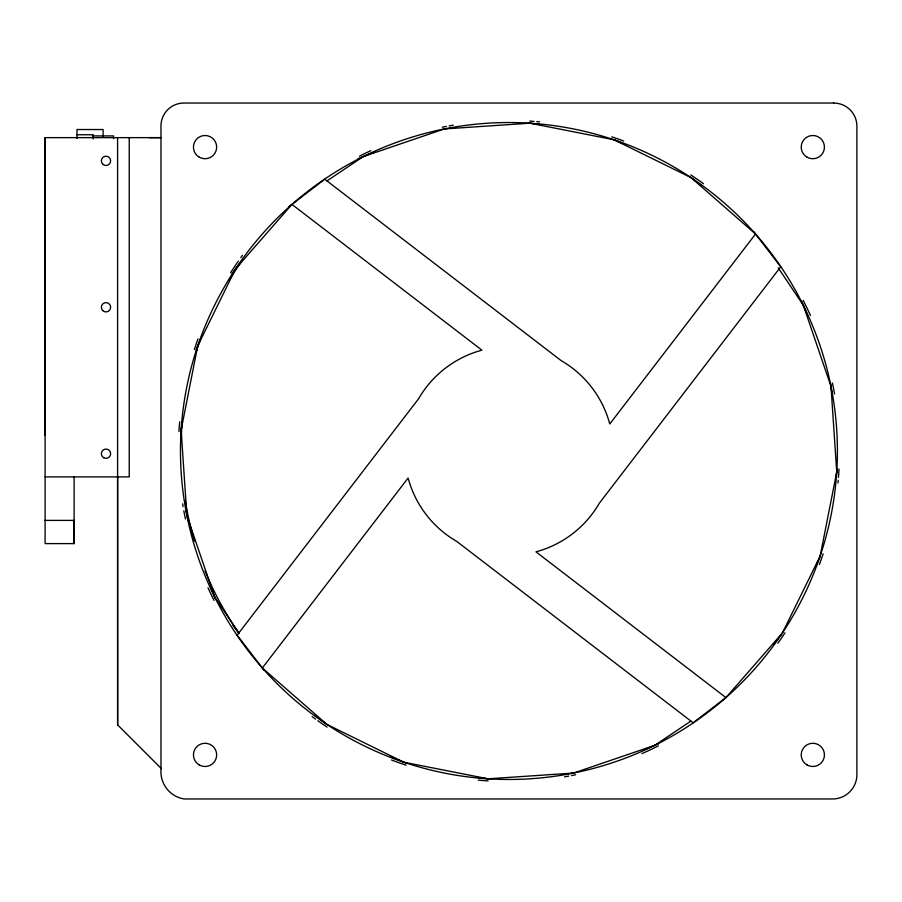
<?xml version="1.0" encoding="UTF-8"?>
<svg xmlns="http://www.w3.org/2000/svg" width="902" height="902" viewBox="0 0 902 902"><rect width="100%" height="100%" fill="white"/><g stroke="black" fill="none" stroke-linecap="round" stroke-linejoin="round"><path stroke-width="1.35" d="M45.111 435.407L45.111 137.634L160.973 137.645L149.439 137.645M45.1 137.645L45.1 543.602L74.111 543.602L74.111 520.398L45.1 520.409M161.447 768.696L117.621 724.881L117.598 476.91M180.761 432.847L182.215 421.809A321.495 321.495 0 0 0 181.268 439.635M836.019 477.44L837.112 469.153M816.445 565.035L820.155 556.072L836.74 471.938L830.99 386.383L803.299 305.226L778.246 267.871M196.106 349.829L200.368 339.524M773.916 644.039L782.361 633.035L820.155 556.072M232.085 273.43L239.74 263.463M690.898 721.093L654.705 745.356L573.559 773.059L487.993 778.809L403.87 762.224L326.896 724.419L262.335 667.987L408.11 478.015A104.384 104.384 0 0 0 456.739 541.403L693.119 722.773L725.93 697.607L782.361 633.035M288.595 206.975L324.754 179.227L561.134 360.597A104.384 104.384 0 0 1 609.775 423.985L755.538 234.013L690.977 177.581L614.003 139.776L529.88 123.191L444.325 128.941L363.168 156.644L326.975 180.907M357.959 158.797L374.702 151.863M643.182 750.137L658.607 743.744M444.325 128.941L447.065 128.58M449.816 128.219L453.943 127.678M563.93 774.322L568.057 773.781M570.808 773.42L573.559 773.059M117.587 137.645L117.621 724.881M76.997 134.748L93.233 134.748L93.233 138.931M92.455 135.909L113.539 135.909L113.539 138.694M45.111 476.91L129.223 476.91L129.223 137.645M529.88 123.191L534.007 123.732M536.746 124.093L539.497 124.465M478.376 777.535L487.993 778.809M614.003 139.776L622.978 143.497M391.062 756.913L406.475 763.295M690.977 177.581L695.374 180.952M697.573 182.644L700.877 185.181M725.93 697.607L535.957 551.832A104.384 104.384 0 0 0 599.345 503.192L780.715 266.823L753.824 231.78M314.798 715.139L316.997 716.819M320.3 719.356L326.896 724.419A328.475 328.475 0 0 0 836.74 471.938A328.475 328.475 0 0 0 363.168 156.644A328.475 328.475 0 0 0 326.896 724.419M232.964 625.571L238.128 632.234M264.049 670.22L237.158 635.177L418.539 398.808A104.384 104.384 0 0 1 481.916 350.168L291.944 204.393L235.512 268.965L197.718 345.928L181.133 430.062L186.883 515.617L214.575 596.774L238.85 632.967M801.675 301.324L807.008 314.2M210.865 587.8L215.657 599.368M830.629 383.587L832.084 394.636M186.342 511.49L186.883 515.617M103.099 136.484L103.099 129.527L76.997 129.527L76.997 138.468M74.111 476.583L74.111 543.602M239.064 633.328A321.495 321.495 0 0 1 205.025 570.865M194.55 541.144A321.495 321.495 0 0 1 185.338 501.095M196.162 352.073A321.495 321.495 0 0 1 201.056 337.81M229.266 280.015A321.495 321.495 0 0 1 239.842 264.004M839.007 469.04A330.56 330.56 0 0 1 838.443 477.406M838.206 480.202A330.56 330.56 0 0 1 837.947 482.998M823.098 553.851A330.56 330.56 0 0 1 819.433 564.427M784.999 632.832A330.56 330.56 0 0 1 777.874 643.216M658.347 745.875A330.56 330.56 0 0 1 641.897 753.644M575.577 774.784A330.56 330.56 0 0 1 571.462 775.596M568.711 776.115A330.56 330.56 0 0 1 564.573 776.847M488.106 780.906A330.56 330.56 0 0 1 478.342 780.14M406.08 765.155A330.56 330.56 0 0 1 391.569 760.025M327.11 727.068A330.56 330.56 0 0 1 317.865 720.754M315.587 719.119A330.56 330.56 0 0 1 312.182 716.639M214.067 600.416A330.56 330.56 0 0 1 208.012 587.8M185.44 519A330.56 330.56 0 0 1 183.816 510.769M183.083 506.631A330.56 330.56 0 0 1 182.632 503.868M178.946 431.562A330.56 330.56 0 0 1 179.667 421.798M194.347 349.469A330.56 330.56 0 0 1 197.966 338.893M230.596 272.686A330.56 330.56 0 0 1 238.376 261.073M240.823 257.645A330.56 330.56 0 0 1 242.469 255.379M359.526 156.125A330.56 330.56 0 0 1 370.869 150.657M442.307 127.216A330.56 330.56 0 0 1 446.411 126.404M449.162 125.885A330.56 330.56 0 0 1 453.3 125.152M529.767 121.094A330.56 330.56 0 0 1 533.95 121.387M536.746 121.612A330.56 330.56 0 0 1 539.531 121.86M611.793 136.845A330.56 330.56 0 0 1 623.677 140.994M690.763 174.932A330.56 330.56 0 0 1 703.425 183.704M803.175 300.343A330.56 330.56 0 0 1 810.447 315.474M832.433 383A330.56 330.56 0 0 1 834.553 393.982M833.707 103.042L184.177 103.042A22.9 22.9 0 0 0 160.973 126.235L160.973 769.97A27.545 27.545 0 0 0 184.177 798.958L833.707 798.958A24.422 24.422 0 0 0 856.9 775.765L856.9 126.235A23.193 23.193 0 0 0 833.707 103.042M103.685 457.731A4.634 4.634 0 0 0 110.642 453.706A4.634 4.634 0 0 0 103.685 449.692A4.634 4.634 0 0 0 103.685 457.731M102.715 164.119A4.634 4.634 0 0 0 110.472 162.044A4.634 4.634 0 0 0 104.79 156.362A4.634 4.634 0 0 0 102.715 164.119M102.715 310.559A4.634 4.634 0 0 0 110.472 308.473A4.634 4.634 0 0 0 104.79 302.79A4.634 4.634 0 0 0 102.715 310.559M807.031 764.93A11.602 11.602 0 0 0 824.428 754.884A11.602 11.602 0 0 0 807.031 744.838A11.602 11.602 0 0 0 807.031 764.93M199.252 157.162A11.602 11.602 0 0 0 216.649 147.116A11.602 11.602 0 0 0 199.252 137.07A11.602 11.602 0 0 0 199.252 157.162M199.252 764.93A11.602 11.602 0 0 0 216.649 754.884A11.602 11.602 0 0 0 199.252 744.838A11.602 11.602 0 0 0 199.252 764.93M807.031 157.162A11.602 11.602 0 0 0 824.428 147.116A11.602 11.602 0 0 0 807.031 137.07A11.602 11.602 0 0 0 807.031 157.162"/></g></svg>
